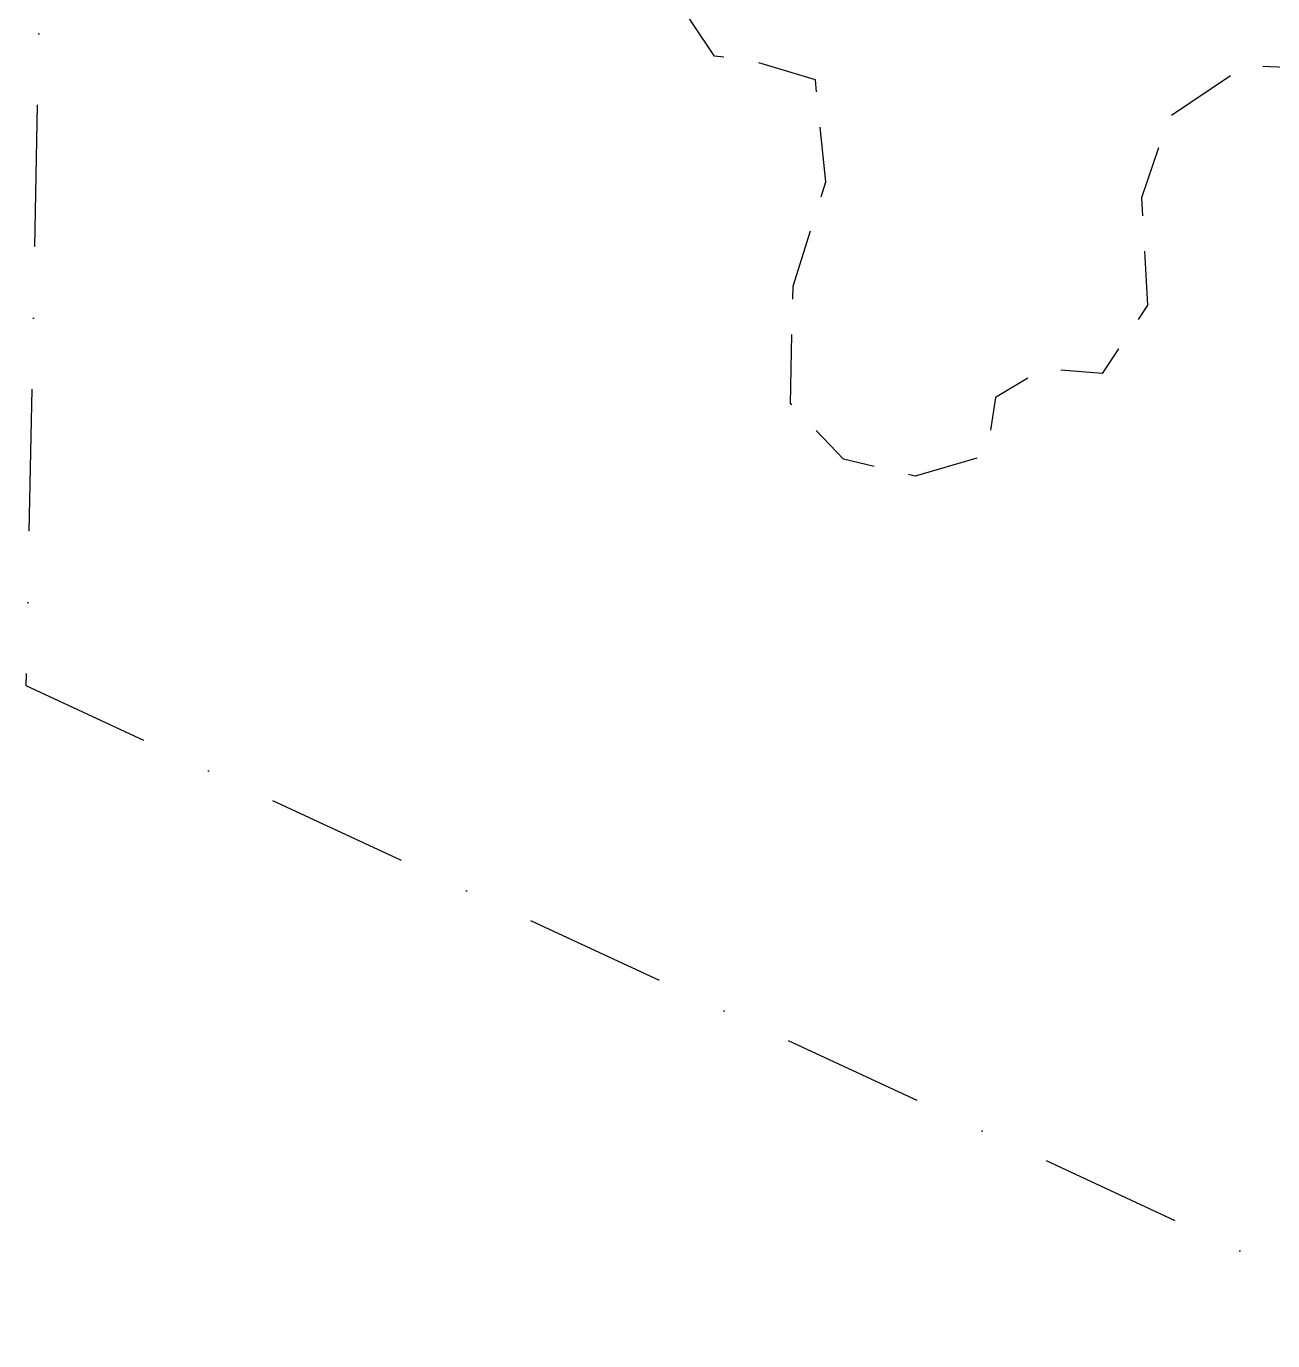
# Model space of a CAD drawing. Header units: metres. Extents: x -1500 to -960, y -1224 to -659.
# Drawn here: x -1500 to -1280.4, y -1095.8 to -864.3 of the extents above; entities that cross this region are included whole.
import ezdxf

# ---------------------------------------------------------------- set-up
doc = ezdxf.new("R2010")
doc.units = ezdxf.units.M
doc.header["$LTSCALE"] = 25
doc.header["$MEASUREMENT"] = 0
doc.linetypes.add('GESTRICHELT', pattern=[0.75, 0.5, -0.25])
doc.linetypes.add('STRICHPUNKTX2', pattern=[2, 1, -0.5, 0, -0.5])
doc.layers.add('BEFUND_UNSICHER', color=1, linetype='GESTRICHELT')
doc.layers.add('GRABUNGSGRENZE', color=3, linetype='STRICHPUNKTX2')

msp = doc.modelspace()

# ---------------------------------------------------------------- linework, layer by layer
at = {"layer": 'BEFUND_UNSICHER', "flags": 128}
msp.add_lwpolyline([(-1251.08, -903.65), (-1257.96, -883.98), (-1270.05, -871.99), (-1285.17, -871.25), (-1298.74, -880.38), (-1303.55, -894.53), (-1302.47, -913.47), (-1310.49, -925.47), (-1320.77, -924.68), (-1329.29, -929.7), (-1330.84, -939.88), (-1343.42, -943.57), (-1356.04, -940.59), (-1365.39, -930.8), (-1364.93, -910.08), (-1359.14, -891.71), (-1360.99, -873.78), (-1371.98, -870.45), (-1378.75, -869.57), (-1382.6, -863.91), (-1389, -853.87), (-1399.27, -848.91), (-1409.1, -849.7), (-1417.4, -848.05), (-1423.08, -841.02), (-1423.46, -828.54), (-1416.87, -814.66), (-1413.69, -805.6), (-1419.89, -799.22), (-1426.45, -797.78), (-1434.71, -804.03), (-1444.24, -805.33), (-1453.9, -799.76), (-1460.81, -794.2), (-1468.56, -800.6), (-1479.05, -801.18), (-1490.45, -797.24)], dxfattribs=at)
at = {"layer": 'GRABUNGSGRENZE', "flags": 128}
msp.add_lwpolyline([(-1252.2, -1095.84), (-1500, -980.5), (-1493.77, -659.06), (-1246.42, -782.71)], dxfattribs=at)

doc.saveas('drawing.dxf')
